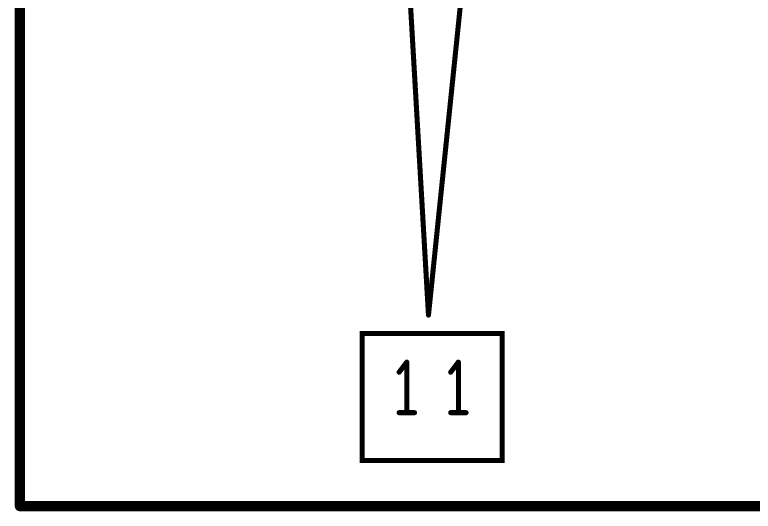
# Model space of a CAD drawing. Header units: millimetres. Extents: x 3362 to 3827, y -139 to 191.
# Drawn here: x 3381.23 to 3399.77, y 96.74 to 109.21 of the extents above; entities that cross this region are included whole.
import ezdxf

# ---------------------------------------------------------------- set-up
doc = ezdxf.new("R2010")
doc.units = ezdxf.units.MM
doc.header["$LTSCALE"] = 23.1
doc.layers.get('0').update_dxf_attribs({"linetype": 'CONTINUOUS'})

# ---------------------------------------------------------------- blocks, each defined once
blk = doc.blocks.new('PAD_R1')
at = {"const_width": 0.5}
blk.add_lwpolyline([(0.25, 0, 1), (-0.25, 0, 1)], format="xyb", close=True, dxfattribs=at)

msp = doc.modelspace()

# ---------------------------------------------------------------- linework, layer by layer
for points, const_width in [([(3382.535, 170.192), (3381.416, 170.192), (3381.354, 170.13), (3381.354, 96.87)], 0.254), ([(3390.922, 113.617), (3391.615, 101.67)], 0.127), ([(3392.85, 113.654), (3391.615, 101.668)], 0.127), ([(3391.071, 100.487), (3390.878, 100.233)], 0.127), ([(3391.071, 99.217), (3391.071, 100.487)], 0.127), ([(3392.366, 100.487), (3392.173, 100.233)], 0.127), ([(3392.366, 99.217), (3392.366, 100.487)], 0.127), ([(3390.878, 99.217), (3391.264, 99.217)], 0.127), ([(3392.173, 99.217), (3392.56, 99.217)], 0.127), ([(3564.868, 96.87), (3381.354, 96.87)], 0.254), ([(3381.363, 96.87), (3381.354, 96.87)], 0.254)]:
    msp.add_lwpolyline(points, dxfattribs=dict(const_width=const_width))
at = {"const_width": 0.127}
msp.add_lwpolyline([(3389.953, 101.202), (3393.464, 101.202), (3393.464, 98.02), (3389.953, 98.02)], close=True, dxfattribs=at)

# ---------------------------------------------------------------- block references
for p, xscale, yscale in [((3391.615, 101.67), 0.127, 0.127), ((3391.615, 101.668), 0.127, 0.127), ((3391.071, 100.487), 0.127, 0.127), ((3391.071, 100.487), 0.127, 0.127), ((3392.366, 100.487), 0.127, 0.127), ((3392.366, 100.487), 0.127, 0.127), ((3390.878, 100.233), 0.127, 0.127), ((3392.173, 100.233), 0.127, 0.127), ((3390.878, 99.217), 0.127, 0.127), ((3391.071, 99.217), 0.127, 0.127), ((3391.264, 99.217), 0.127, 0.127), ((3392.173, 99.217), 0.127, 0.127), ((3392.366, 99.217), 0.127, 0.127), ((3392.56, 99.217), 0.127, 0.127), ((3381.354, 96.87), 0.254, 0.254), ((3381.354, 96.87), 0.254, 0.254), ((3381.354, 96.87), 0.254, 0.254), ((3381.363, 96.87), 0.254, 0.254)]:
    msp.add_blockref('PAD_R1', p, dxfattribs=dict(xscale=xscale, yscale=yscale))

doc.saveas('drawing.dxf')
